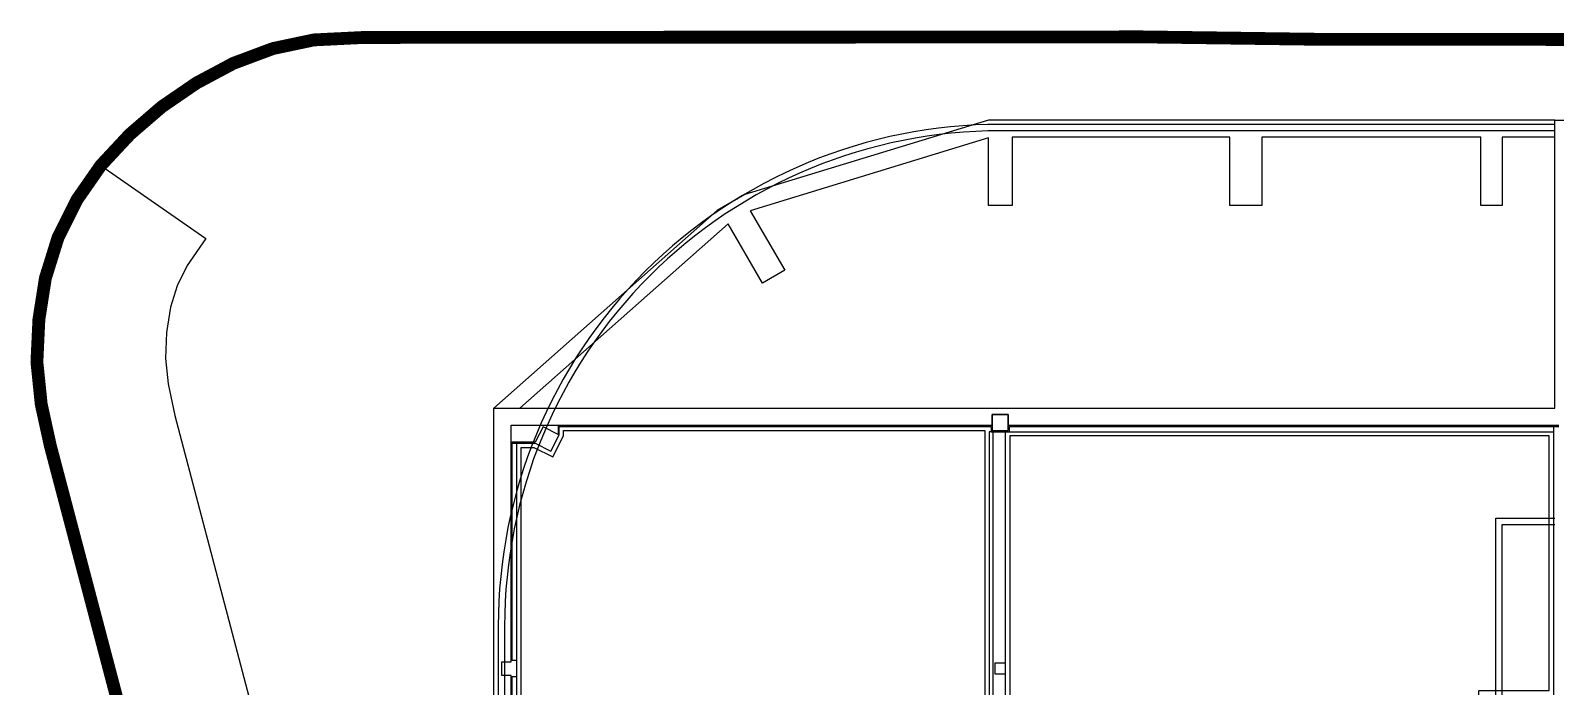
# Model space of a CAD drawing. Header units: millimetres. Extents: x -26983 to 60590, y 825 to 42375.
# Drawn here: x 55112 to 56509, y 18710 to 19311 of the extents above; entities that cross this region are included whole.
import ezdxf

# ---------------------------------------------------------------- set-up
doc = ezdxf.new("R2010")
doc.units = ezdxf.units.MM
doc.header["$LTSCALE"] = 100
doc.header["$MEASUREMENT"] = 0
doc.header["$PDSIZE"] = -10
doc.layers.get('0').update_dxf_attribs({"linetype": 'CONTINUOUS'})
doc.layers.add('ELE9', color=9, linetype='CONTINUOUS')

# ---------------------------------------------------------------- blocks, each defined once
blk = doc.blocks.new('B2FF')
at = {"layer": 'ELE9', "color": 253, "ltscale": 0.1}
for p, q in [((37148474.7, 613921.3), (37148474.7, 629246.3)), ((37148474.7, 629246.3), (37174124.7, 629246.3)), ((37125599.7, 591819.7), (37125599.7, 628711.9))]:
    blk.add_line(p, q, dxfattribs=at)
at = {"layer": 'ELE9', "color": 253, "ltscale": 10, "const_width": 600}
blk.add_lwpolyline([(37256431.7, 647586.4), (37163218.1, 647630.1), (37154863, 647744.3), (37118420.7, 647717.6), (37116096.9, 647602.6), (37114180.5, 647198.2), (37112326.4, 646504.5), (37110594.7, 645579), (37108972, 644465.6), (37107475.6, 643171.8), (37106117.7, 641714.5), (37104993.3, 640095.7), (37104115.8, 638327.5), (37103527.8, 636440.2), (37103224.3, 634502.2), (37103130.9, 632513.8), (37103333.7, 630536.4), (37103758.1, 628595.8), (37125881, 544550.2)], dxfattribs=at)
at = {"layer": 'ELE9', "color": 253, "ltscale": 0.1}
for points in [[(37147911.4, 537696.3), (37124524.7, 591369.2), (37124524.7, 630346.3), (37174174.7, 630346.3), (37174174.7, 643846.3), (37351674.7, 643846.3), (37351674.7, 638946.3), (37355274.7, 638946.3), (37355274.7, 623346.3), (37351674.7, 623346.3)], [(37174174.7, 643846.3), (37147674.7, 643846.3), (37136273, 640356.9), (37134974, 639606.9), (37124524.7, 630346.3)], [(37125324.7, 610471.3), (37125324.7, 617821.3), (37124899.7, 617821.3), (37124899.7, 618471.3), (37125324.7, 618471.3), (37125324.7, 629546.3), (37147849.7, 629546.3), (37147849.7, 630046.3), (37148599.7, 630046.3), (37148599.7, 629546.3), (37174374.7, 629546.3)], [(37174174.7, 643046.3), (37171724.8, 643046.3), (37171724.7, 639846.3), (37170724.7, 639846.3), (37170724.8, 643046.3), (37160474.7, 643046.3), (37160474.7, 639846.3), (37158974.7, 639846.3), (37158974.7, 643046.3), (37148774.7, 643046.3), (37148774.7, 639846.3), (37147674.7, 639846.3), (37147674.7, 643007.9), (37136525.3, 639597.5), (37138133.5, 636811.9), (37137094.2, 636211.9), (37135488.2, 638993.7), (37125730.9, 630346.3)], [(37126459, 628761.9), (37125324.7, 628761.9), (37125324.7, 629546.3), (37127534.7, 629546.3), (37127534.7, 629112.5), (37126821.5, 629475), (37126459, 628761.9)], [(37125374.7, 610521.3), (37125374.7, 617771.3), (37125599.7, 617771.3), (37125599.7, 618521.3), (37125374.7, 618521.3), (37125374.7, 628711.9), (37126447, 628711.9), (37127194.1, 628332.1), (37127584.7, 629100.5), (37127584.7, 629496.3), (37147799.7, 629496.3), (37147799.7, 629246.3), (37148649.7, 629246.3), (37148649.7, 629496.3), (37174374.7, 629496.3)], [(37147899.7, 601996.3), (37147899.7, 629246.3), (37147699.7, 629246.3), (37147699.7, 601996.3), (37147899.7, 601996.3)], [(37174124.7, 629446.3), (37174124.7, 577396.3), (37183924.7, 577396.3)], [(37148674.7, 618596.3), (37148674.7, 617696.3)]]:
    blk.add_lwpolyline(points, dxfattribs=at)
for points in [[(37174174.7, 643646.3), (37148224.7, 643646.3, 0.4142136), (37124724.7, 620146.3), (37124724.7, 600146.4, 1.0000003), (37171724.7, 600146.3), (37171724.7, 624896.3), (37174174.7, 624896.3)], [(37174174.7, 643346.3), (37148224.7, 643346.3, 0.4142136), (37125024.7, 620146.3), (37125024.7, 600146.4, 1), (37171424.7, 600146.3), (37171424.7, 625196.3), (37174174.7, 625196.3)], [(37143724.7, 590990.3), (37143724.7, 576846.5), (37131998, 576846.5), (37130494, 580298.3), (37130494, 581408.2), (37130010.4, 581408.2), (37125799.7, 591071.7), (37125799.7, 628511.9), (37126399.1, 628511.9), (37127281.7, 628063.2), (37127784.7, 629052.6), (37127784.7, 629296.3), (37147499.7, 629296.3), (37147499.7, 602671.3), (37136195.3, 602671.3), (37136195.3, 602146.3, 0.3058855), (37143724.7, 590990.3)]]:
    blk.add_lwpolyline(points, format="xyb", dxfattribs=at)
at = {"layer": 'ELE9', "color": 253}
blk.add_lwpolyline([(37106117.7, 641714.5), (37111045.7, 638291.7), (37110172.3, 637034.3), (37109702.4, 636087.4), (37109387.4, 635076.4), (37109202.5, 633895.5), (37109145.4, 632680), (37109267.8, 631486.3), (37109592.6, 630000.9), (37121342.8, 585361.6), (37128670, 581095.9), (37137442.7, 547768.5)], dxfattribs=at)
at = {"layer": 'ELE9', "color": 253, "ltscale": 0.1}
for points in [[(37147849.7, 629296.3), (37148599.7, 629296.3), (37148599.7, 630046.3), (37147849.7, 630046.3)], [(37148674.7, 614121.3), (37170624.7, 614121.3), (37170624.7, 617121.3), (37173924.7, 617121.3), (37173924.7, 629046.3), (37148674.7, 629046.3)], [(37147974.7, 617896.3), (37148474.7, 617896.3), (37148474.7, 618396.3), (37147974.7, 618396.3)]]:
    blk.add_lwpolyline(points, close=True, dxfattribs=at)
blk.add_point((37135902.2, 640156.5), dxfattribs=at)

msp = doc.modelspace()

# ---------------------------------------------------------------- block references
at = {"xscale": 0.01956471256889679, "yscale": 0.01956471256889679, "zscale": 0.01956471256889679}
msp.add_blockref('B2FF', (-670794.1, 6632.6), dxfattribs=at)

doc.saveas('drawing.dxf')
